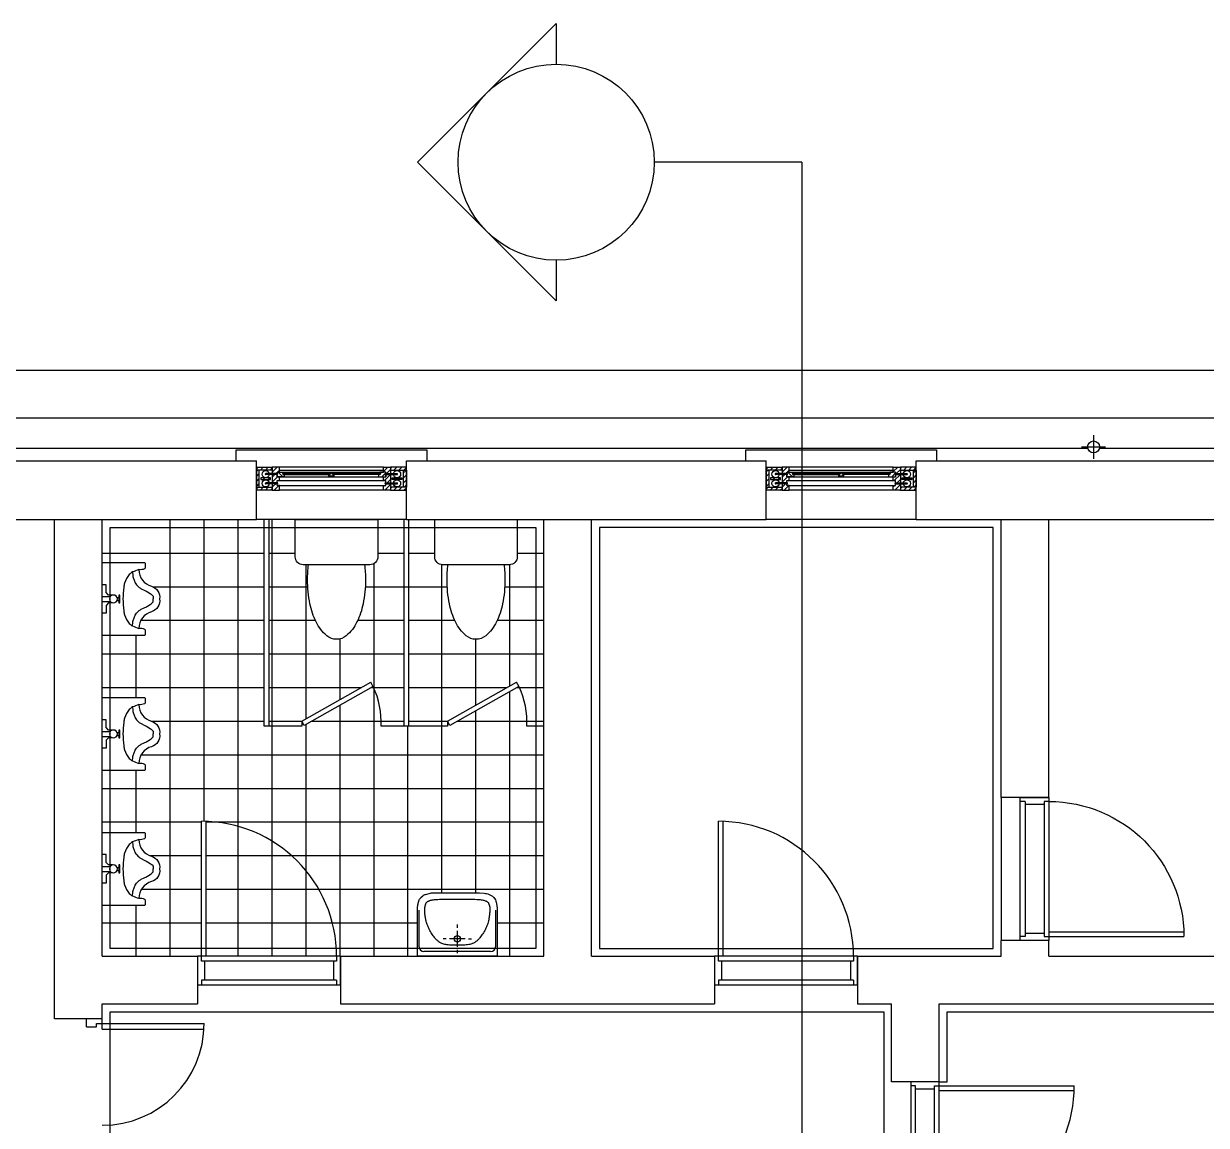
# Model space of a CAD drawing. Extents: x 216241 to 249881, y -129942 to -106182.
# Drawn here: x 243482 to 244878, y -110342 to -109041 of the extents above; entities that cross this region are included whole.
import ezdxf

# ---------------------------------------------------------------- set-up
doc = ezdxf.new("R2010")
doc.units = 0
doc.header["$LTSCALE"] = 50
doc.header["$MEASUREMENT"] = 0
doc.layers.get('0').update_dxf_attribs({"linetype": 'CONTINUOUS'})
doc.layers.add('h', color=5, linetype='CONTINUOUS')
pattern_1 = [(45, (249242.2005, -242910.6965), (-3.928862, 3.928862), [])]
pattern_2 = [(45, (249255.9505, -242910.6965), (-3.928862, 3.928862), [])]
pattern_3 = [(45, (250044.7005, -242910.6965), (-3.928862, 3.928862), [])]
pattern_4 = [(45, (250058.4505, -242910.6965), (-3.928862, 3.928862), [])]

# ---------------------------------------------------------------- blocks, each defined once
blk = doc.blocks.new('AP2-D108')
for p, q in [((25, 90), (25, 940)), ((55, 90), (55, 939.5)), ((0, 90), (0, -90)), ((25, 90), (0, 90)), ((55, 90), (25, 90)), ((25, 59.5), (25, 90)), ((875, 90), (55, 90)), ((900, 90), (875, 90)), ((875, 90), (875, 59.5)), ((900, -90), (900, 90)), ((45, 59.5), (25, 59.5)), ((875, 59.5), (45, 59.5)), ((45, -60.5), (45, 59.5)), ((875, 59.5), (855, 59.5)), ((855, 59.5), (855, -60.5)), ((25, -60.5), (25, -90)), ((875, -60.5), (25, -60.5)), ((875, -60.5), (875, -90)), ((0, -90), (25, -90)), ((25, -90), (875, -90)), ((875, -90), (900, -90))]:
    blk.add_line(p, q)
blk.add_arc((25, 90), 850, 0, 90)
blk = doc.blocks.new('AP2-T208')
for p, q in [((-90, -25), (-90, 0)), ((-15, 0), (-15, -50)), ((15, 0), (15, -50)), ((90, -25), (90, 0)), ((-40, -25), (-90, -25)), ((-25, -40), (-40, -25)), ((-25, -65), (-25, -40)), ((25, -40), (40, -25)), ((25, -65), (25, -40)), ((40, -25), (90, -25)), ((-25, -105), (25, -105)), ((-25, -110), (-25, -105)), ((25, -110), (-25, -110)), ((-10, -95), (-10, -105)), ((10, -95), (10, -105)), ((25, -105), (25, -110))]:
    blk.add_line(p, q)
blk.add_lwpolyline([(0, 0), (-110, 0), (-230, 0), (-230, -135), (-230, -265, 0.198912), (-225, -270), (-215, -270), (-195, -270, 0.198912), (-190, -265, 0.157252), (-185, -230, -0.337547), (-80, -310, 0.389909), (0, -360, 0.389909), (80, -310, -0.337547), (185, -230, 0.157252), (190, -265, 0.198912), (195, -270), (215, -270), (225, -270, 0.198912), (230, -265), (230, -135), (230, 0), (110, 0)], format="xyb", close=True)
for points in [[(-185, -230, -0.019564), (-170, -190, -0.037775), (-155, -170, -0.078156), (-100, -140, -0.008472), (-75, -135, -0.029725), (0, -130, -0.029725), (75, -135, -0.008472), (100, -140, -0.078156), (155, -170, -0.037775), (170, -190, -0.019564), (185, -230, 0.157252)], [(-170, -190), (-148.9, -191.8, -0.042834), (-135, -195), (-101.6, -207.8, -0.069019), (-90, -215), (-76.4, -228.6, -0.043799), (-65, -245), (-56, -262.7, 0.020072), (-45, -285), (-34.7, -302.1, 0.027483), (-25, -315), (-17.7, -319.4, 0.080612), (0, -320)], [(170, -190), (148.9, -191.8, 0.042834), (135, -195), (101.6, -207.8, 0.069019), (90, -215), (76.4, -228.6, 0.043799), (65, -245), (56, -262.7, -0.020072), (45, -285), (34.7, -302.1, -0.027483), (25, -315), (17.7, -319.4, -0.080612), (0, -320)]]:
    blk.add_lwpolyline(points, format="xyb")
blk.add_circle((0, -70), 25)
blk = doc.blocks.new('AP2-T103')
for p, q in [((10, -290), (10, -60)), ((40, -30), (460, -30)), ((250, -40), (250, -20)), ((250, -160), (250, -60)), ((490, -60), (490, -290)), ((180, -110), (160, -110)), ((200, -110), (300, -110)), ((320, -110), (340, -110)), ((250, -200), (250, -180))]:
    blk.add_line(p, q)
blk.add_lwpolyline([(0, 0), (250, 0), (500, 0), (500, -200), (500, -310), (499.3, -318.9, -0.017137), (495, -340), (489.5, -355, -0.051673), (480, -370), (467.5, -381.5, -0.068121), (450, -390), (419, -397.6, -0.041311), (390, -400), (250, -400), (110, -400), (81, -397.6, -0.037715), (50, -390), (32.5, -381.5, -0.078319), (20, -370), (10.5, -355, -0.057553), (5, -340), (0.7, -318.9, -0.041311), (0, -310), (0, -200)], format="xyb", close=True)
blk.add_lwpolyline([(126.7, -358.3), (116.2, -357.6), (107.1, -356.8), (99.3, -355.8), (92.6, -354.8), (86.9, -353.7), (82, -352.5), (77.8, -351.2), (74.2, -350), (70.9, -348.7), (68, -347.5), (65.5, -346.2), (63.2, -344.9), (61.3, -343.5), (59.5, -342.1), (58, -340.7), (56.7, -339.2), (55.5, -337.6), (54.5, -335.9), (53.5, -334.2), (52.7, -332.4), (52, -330.6), (51.3, -328.7), (50.6, -326.9), (50, -325), (49.4, -323.1), (48.8, -321.2), (48.2, -319.3), (47.6, -317.4), (47.1, -315.4), (46.6, -313.4), (46.2, -311.3), (45.8, -309.2), (45.6, -306.9), (45.4, -304.5), (45.2, -301.9), (45.2, -299.1), (45.2, -295.8), (45.4, -292.2), (45.6, -288), (45.8, -283.3), (46.2, -278), (46.6, -272.2), (47.2, -265.9), (47.9, -259.2), (48.8, -252.1), (49.8, -244.9), (51.1, -237.5), (52.5, -230), (54.2, -222.5), (56.1, -215), (58.3, -207.5), (60.7, -200), (63.4, -192.5), (66.4, -185), (69.7, -177.5), (73.3, -170), (77.2, -162.5), (81.4, -155.1), (85.7, -147.9), (90.1, -140.8), (94.6, -134.1), (99, -127.8), (103.3, -122), (107.5, -116.7), (111.5, -112), (115.2, -107.8), (118.9, -104.1), (122.4, -100.8), (125.9, -97.9), (129.4, -95.1), (133, -92.5), (136.7, -90), (140.5, -87.5), (144.6, -85.1), (148.9, -82.7), (153.6, -80.4), (158.8, -78.3), (164.4, -76.4), (170.7, -74.7), (177.5, -73.3), (185, -72.2), (193.2, -71.4), (201.8, -70.8), (210.9, -70.4), (220.4, -70.2), (230.1, -70.1), (240, -70), (250, -70), (260, -70), (269.9, -70.1), (279.6, -70.2), (289.1, -70.4), (298.2, -70.8), (306.8, -71.4), (315, -72.2), (322.5, -73.3), (329.3, -74.7), (335.6, -76.4), (341.2, -78.3), (346.4, -80.4), (351.1, -82.7), (355.4, -85.1), (359.5, -87.5), (363.3, -90), (367, -92.5), (370.6, -95.1), (374.1, -97.9), (377.6, -100.8), (381.1, -104.1), (384.8, -107.8), (388.5, -112), (392.5, -116.7), (396.7, -122), (401, -127.8), (405.4, -134.1), (409.9, -140.8), (414.3, -147.9), (418.6, -155.1), (422.8, -162.5), (426.7, -170), (430.3, -177.5), (433.6, -184.9), (436.6, -192.3), (439.3, -199.6), (441.7, -206.7), (443.9, -213.6), (445.8, -220.3), (447.5, -226.7), (448.9, -232.8), (450.2, -238.6), (451.2, -244.2), (452.1, -249.6), (452.8, -254.8), (453.4, -259.9), (453.8, -265), (454.2, -270), (454.4, -275), (454.6, -279.9), (454.8, -284.8), (454.8, -289.5), (454.8, -294), (454.6, -298.2), (454.4, -302.2), (454.2, -305.8), (453.8, -309.1), (453.4, -312), (452.9, -314.6), (452.4, -317), (451.8, -319.2), (451.2, -321.2), (450.6, -323.1), (450, -325), (449.4, -326.9), (448.7, -328.7), (448, -330.6), (447.3, -332.4), (446.5, -334.2), (445.5, -335.9), (444.5, -337.6), (443.3, -339.2), (442, -340.7), (440.5, -342.1), (438.7, -343.5), (436.8, -344.9), (434.5, -346.2), (432, -347.5), (429.1, -348.7), (425.8, -350), (422.2, -351.2), (418, -352.5), (413.1, -353.7), (407.4, -354.8), (400.7, -355.8), (392.9, -356.8), (383.8, -357.6), (373.3, -358.3), (361.3, -358.9), (348, -359.3), (333.4, -359.6), (317.9, -359.8), (301.6, -359.9), (284.7, -360), (267.5, -360), (250, -360), (232.5, -360), (215.3, -360), (198.4, -359.9), (182.1, -359.8), (166.6, -359.6), (152, -359.3), (138.7, -358.9)], close=True)
blk.add_circle((250, -110), 20)
for centre, start, end in [((40, -60), 90, 180), ((460, -60), 0, 90)]:
    blk.add_arc(centre, 30, start, end)
blk = doc.blocks.new('aera')
at = {"layer": 'h'}
h = blk.add_hatch(dxfattribs=at)
h.set_pattern_fill('ANSI31', color=256, scale=1.75, angle=360, style=0)
h.set_pattern_definition([(45, (249242.2005, -242914.7733), (-3.928862, 3.928862), [])])
h.paths.add_polyline_path([(271044.9, -261558.8), (271044.9, -261563.3), (271019.9, -261563.3), (271019.9, -261558.8)])
h = blk.add_hatch(dxfattribs=at)
h.set_pattern_fill('ANSI31', color=256, scale=1.75, angle=360, style=0)
h.set_pattern_definition(pattern_1)
h.paths.add_polyline_path([(271024.4, -261563.3), (271019.9, -261563.3), (271019.9, -261590.5), (271024.4, -261590.5)])
h = blk.add_hatch(dxfattribs=at)
h.set_pattern_fill('ANSI31', color=256, scale=1.75, angle=360, style=0)
h.set_pattern_definition([(45, (304461.682, -277986.8), (-3.92886205, 3.92886205), [])])
h.paths.add_polyline_path([(271052.4, -261566.5), (271056.1, -261566.5), (271056.1, -261558.8), (271052.4, -261558.8), (271044.9, -261558.8), (271044.9, -261595), (271056.1, -261595), (271056.1, -261587.5), (271052.4, -261587.5), (271052.4, -261580), (271056.1, -261580), (271056.1, -261574), (271052.4, -261574)])
h = blk.add_hatch(dxfattribs=at)
h.set_pattern_fill('ANSI31', color=256, scale=1.75, angle=270, style=0)
h.set_pattern_definition([(315, (289410.171, -239312.3856), (3.928862, 3.928862), [])])
h.paths.add_polyline_path([(271061.4, -261570.3), (271063.6, -261570.3), (271063.6, -261574), (271052.4, -261574), (271052.4, -261566.5), (271061.4, -261566.5), (271061.4, -261568.3), (271061.4, -261569)])
h = blk.add_hatch(dxfattribs=at)
h.set_pattern_fill('ANSI31', color=256, scale=1.75, angle=360, style=0)
h.set_pattern_definition([(225, (263556.104, -277717.9024), (3.928862, -3.928862), [])])
h.paths.add_polyline_path([(271135.7, -261567.8), (271140.2, -261567.8), (271141.7, -261568.4), (271141.7, -261569), (271140, -261569), (271140, -261570.3), (271141.7, -261570.3), (271141.7, -261572.8), (271134.2, -261572.8), (271134.2, -261570.3), (271136, -261570.3), (271136, -261569), (271134.2, -261569), (271134.2, -261568.4)])
h = blk.add_hatch(dxfattribs=at)
h.set_pattern_fill('ANSI31', color=256, scale=1.75, angle=270, style=0)
h.set_pattern_definition([(225, (252865.7963, -239312.3856), (-3.928862, 3.928862), [])])
h.paths.add_polyline_path([(271214.6, -261570.3), (271212.4, -261570.3), (271212.4, -261574), (271223.6, -261574), (271223.6, -261566.5), (271214.6, -261566.5), (271214.6, -261568.3), (271214.6, -261569)])
h = blk.add_hatch(dxfattribs=at)
h.set_pattern_fill('ANSI31', color=256, scale=1.75, angle=360, style=0)
h.set_pattern_definition([(45, (304407.932, -277986.8), (-3.92886205, 3.92886205), [])])
h.paths.add_polyline_path([(271223.6, -261566.5), (271219.9, -261566.5), (271219.9, -261558.8), (271223.6, -261558.8), (271231.1, -261558.8), (271231.1, -261595), (271219.9, -261595), (271219.9, -261587.5), (271223.6, -261587.5), (271223.6, -261580), (271219.9, -261580), (271219.9, -261574), (271223.6, -261574)])
h = blk.add_hatch(dxfattribs=at)
h.set_pattern_fill('ANSI31', color=256, scale=1.75, angle=360, style=0)
h.set_pattern_definition([(45, (249255.9505, -242914.7733), (-3.928862, 3.928862), [])])
h.paths.add_polyline_path([(271231.1, -261558.8), (271231.1, -261563.3), (271256.1, -261563.3), (271256.1, -261558.8)])
h = blk.add_hatch(dxfattribs=at)
h.set_pattern_fill('ANSI31', color=256, scale=1.75, angle=360, style=0)
h.set_pattern_definition(pattern_2)
h.paths.add_polyline_path([(271251.6, -261563.3), (271256.1, -261563.3), (271256.1, -261590.5), (271251.6, -261590.5)])
h = blk.add_hatch(dxfattribs=at)
h.set_pattern_fill('ANSI31', color=256, scale=1.75, angle=360, style=0)
h.set_pattern_definition([(45, (250044.7005, -242914.7733), (-3.928862, 3.928862), [])])
h.paths.add_polyline_path([(271847.4, -261558.8), (271847.4, -261563.3), (271822.4, -261563.3), (271822.4, -261558.8)])
h = blk.add_hatch(dxfattribs=at)
h.set_pattern_fill('ANSI31', color=256, scale=1.75, angle=360, style=0)
h.set_pattern_definition(pattern_3)
h.paths.add_polyline_path([(271826.9, -261563.3), (271822.4, -261563.3), (271822.4, -261590.5), (271826.9, -261590.5)])
h = blk.add_hatch(dxfattribs=at)
h.set_pattern_fill('ANSI31', color=256, scale=1.75, angle=360, style=0)
h.set_pattern_definition([(45, (305264.182, -277986.8), (-3.92886205, 3.92886205), [])])
h.paths.add_polyline_path([(271854.9, -261566.5), (271858.6, -261566.5), (271858.6, -261558.8), (271854.9, -261558.8), (271847.4, -261558.8), (271847.4, -261595), (271858.6, -261595), (271858.6, -261587.5), (271854.9, -261587.5), (271854.9, -261580), (271858.6, -261580), (271858.6, -261574), (271854.9, -261574)])
h = blk.add_hatch(dxfattribs=at)
h.set_pattern_fill('ANSI31', color=256, scale=1.75, angle=270, style=0)
h.set_pattern_definition([(315, (290212.671, -239312.3856), (3.928862, 3.928862), [])])
h.paths.add_polyline_path([(271863.9, -261570.3), (271866.1, -261570.3), (271866.1, -261574), (271854.9, -261574), (271854.9, -261566.5), (271863.9, -261566.5), (271863.9, -261568.3), (271863.9, -261569)])
h = blk.add_hatch(dxfattribs=at)
h.set_pattern_fill('ANSI31', color=256, scale=1.75, angle=360, style=0)
h.set_pattern_definition([(225, (264358.604, -277717.9024), (3.928862, -3.928862), [])])
h.paths.add_polyline_path([(271938.2, -261567.8), (271942.7, -261567.8), (271944.2, -261568.4), (271944.2, -261569), (271942.5, -261569), (271942.5, -261570.3), (271944.2, -261570.3), (271944.2, -261572.8), (271936.7, -261572.8), (271936.7, -261570.3), (271938.5, -261570.3), (271938.5, -261569), (271936.7, -261569), (271936.7, -261568.4)])
h = blk.add_hatch(dxfattribs=at)
h.set_pattern_fill('ANSI31', color=256, scale=1.75, angle=270, style=0)
h.set_pattern_definition([(225, (253668.2963, -239312.3856), (-3.928862, 3.928862), [])])
h.paths.add_polyline_path([(272017.1, -261570.3), (272014.9, -261570.3), (272014.9, -261574), (272026.1, -261574), (272026.1, -261566.5), (272017.1, -261566.5), (272017.1, -261568.3), (272017.1, -261569)])
h = blk.add_hatch(dxfattribs=at)
h.set_pattern_fill('ANSI31', color=256, scale=1.75, angle=360, style=0)
h.set_pattern_definition([(45, (305210.432, -277986.8), (-3.92886205, 3.92886205), [])])
h.paths.add_polyline_path([(272026.1, -261566.5), (272022.4, -261566.5), (272022.4, -261558.8), (272026.1, -261558.8), (272033.6, -261558.8), (272033.6, -261595), (272022.4, -261595), (272022.4, -261587.5), (272026.1, -261587.5), (272026.1, -261580), (272022.4, -261580), (272022.4, -261574), (272026.1, -261574)])
h = blk.add_hatch(dxfattribs=at)
h.set_pattern_fill('ANSI31', color=256, scale=1.75, angle=360, style=0)
h.set_pattern_definition([(45, (250058.4505, -242914.7733), (-3.928862, 3.928862), [])])
h.paths.add_polyline_path([(272033.6, -261558.8), (272033.6, -261563.3), (272058.6, -261563.3), (272058.6, -261558.8)])
h = blk.add_hatch(dxfattribs=at)
h.set_pattern_fill('ANSI31', color=256, scale=1.75, angle=360, style=0)
h.set_pattern_definition(pattern_4)
h.paths.add_polyline_path([(272054.1, -261563.3), (272058.6, -261563.3), (272058.6, -261590.5), (272054.1, -261590.5)])
h = blk.add_hatch(dxfattribs=at)
h.set_pattern_fill('ANSI31', color=256, scale=1.75, angle=360, style=0)
h.set_pattern_definition([(45, (249242.2005, -242946.5233), (-3.928862, 3.928862), [])])
h.paths.add_polyline_path([(271044.9, -261590.5), (271044.9, -261595), (271019.9, -261595), (271019.9, -261590.5)])
h = blk.add_hatch(dxfattribs=at)
h.set_pattern_fill('ANSI31', color=256, scale=1.75, angle=360, style=0)
h.set_pattern_definition(pattern_1)
h.paths.add_polyline_path([(271026.9, -261575.8), (271026.9, -261578.3), (271042.4, -261578.3), (271042.4, -261575.8)])
h = blk.add_hatch(dxfattribs=at)
h.set_pattern_fill('ANSI31', color=256, scale=1.75, angle=360, style=0)
h.set_pattern_definition([(45, (249255.9505, -242946.5233), (-3.928862, 3.928862), [])])
h.paths.add_polyline_path([(271231.1, -261590.5), (271231.1, -261595), (271256.1, -261595), (271256.1, -261590.5)])
h = blk.add_hatch(dxfattribs=at)
h.set_pattern_fill('ANSI31', color=256, scale=1.75, angle=360, style=0)
h.set_pattern_definition(pattern_2)
h.paths.add_polyline_path([(271249.1, -261575.8), (271249.1, -261578.3), (271233.6, -261578.3), (271233.6, -261575.8)])
h = blk.add_hatch(dxfattribs=at)
h.set_pattern_fill('ANSI31', color=256, scale=1.75, angle=360, style=0)
h.set_pattern_definition([(45, (250044.7005, -242946.5233), (-3.928862, 3.928862), [])])
h.paths.add_polyline_path([(271847.4, -261590.5), (271847.4, -261595), (271822.4, -261595), (271822.4, -261590.5)])
h = blk.add_hatch(dxfattribs=at)
h.set_pattern_fill('ANSI31', color=256, scale=1.75, angle=360, style=0)
h.set_pattern_definition(pattern_3)
h.paths.add_polyline_path([(271829.4, -261575.8), (271829.4, -261578.3), (271844.9, -261578.3), (271844.9, -261575.8)])
h = blk.add_hatch(dxfattribs=at)
h.set_pattern_fill('ANSI31', color=256, scale=1.75, angle=360, style=0)
h.set_pattern_definition([(45, (250058.4505, -242946.5233), (-3.928862, 3.928862), [])])
h.paths.add_polyline_path([(272033.6, -261590.5), (272033.6, -261595), (272058.6, -261595), (272058.6, -261590.5)])
h = blk.add_hatch(dxfattribs=at)
h.set_pattern_fill('ANSI31', color=256, scale=1.75, angle=360, style=0)
h.set_pattern_definition(pattern_4)
h.paths.add_polyline_path([(272051.6, -261575.8), (272051.6, -261578.3), (272036.1, -261578.3), (272036.1, -261575.8)])
for p, q in [((269062.4, -261406.3), (274189.9, -261406.3)), ((269137.4, -261481.3), (274162.4, -261481.3)), ((272337.7, -261508.2), (272337.7, -261545.7)), ((272318.9, -261526.9), (272356.4, -261526.9)), ((271019.9, -261641.3), (271019.9, -261548.8)), ((271256.1, -261641.3), (271256.1, -261548.8)), ((271822.4, -261641.3), (271822.4, -261548.8)), ((272058.6, -261641.3), (272058.6, -261548.8)), ((271052.4, -261569), (271034.6, -261569)), ((271052.4, -261570.5), (271034.6, -261570.5)), ((271052.4, -261574), (271223.6, -261574)), ((271219.9, -261558.8), (271056.1, -261558.8)), ((271056.1, -261563.5), (271219.9, -261563.5)), ((271061.4, -261566.5), (271219.9, -261566.5)), ((271223.6, -261569), (271241.4, -261569)), ((271223.6, -261570.5), (271241.4, -261570.5)), ((271854.9, -261569), (271837.1, -261569)), ((271854.9, -261570.5), (271837.1, -261570.5)), ((271854.9, -261574), (272026.1, -261574)), ((272022.4, -261558.8), (271858.6, -261558.8)), ((271858.6, -261563.5), (272022.4, -261563.5)), ((271863.9, -261566.5), (272022.4, -261566.5)), ((272026.1, -261569), (272043.9, -261569)), ((272026.1, -261570.5), (272043.9, -261570.5)), ((271052.4, -261583.5), (271034.6, -261583.5)), ((271052.4, -261585), (271034.6, -261585)), ((271052.4, -261580), (271223.6, -261580)), ((271056.1, -261587.5), (271221.9, -261587.5)), ((271223.6, -261583.5), (271241.4, -261583.5)), ((271223.6, -261585), (271241.4, -261585)), ((271256.1, -261588.9), (271256.1, -261590.5)), ((271854.9, -261583.5), (271837.1, -261583.5)), ((271854.9, -261585), (271837.1, -261585)), ((271854.9, -261580), (272026.1, -261580)), ((271858.6, -261587.5), (272024.4, -261587.5)), ((272026.1, -261583.5), (272043.9, -261583.5)), ((272026.1, -261585), (272043.9, -261585)), ((272058.6, -261588.9), (272058.6, -261590.5)), ((271219.9, -261595), (271056.1, -261595)), ((272022.4, -261595), (271858.6, -261595)), ((270702.4, -262427.3), (270702.4, -261641.3)), ((270777.4, -262328.8), (270777.4, -261641.3)), ((270884.3, -262328.8), (270884.3, -261641.3)), ((270937.7, -262116.3), (270937.7, -261641.3)), ((270991.2, -262328.8), (270991.2, -261641.3)), ((271256.1, -261641.3), (271019.9, -261641.3)), ((271032.4, -261958.8), (271032.4, -261641.3)), ((271032.4, -261966.3), (271032.4, -261641.3)), ((271039.9, -261966.3), (271039.9, -261641.3)), ((271044.7, -262328.8), (271044.7, -261641.3)), ((271252.4, -261958.8), (271252.4, -261641.3)), ((271252.4, -261966.3), (271252.4, -261641.3)), ((271259.9, -261966.3), (271259.9, -261641.3)), ((271259.9, -261958.8), (271259.9, -261641.3)), ((271472.4, -262328.8), (271472.4, -261641.3)), ((271547.4, -262328.8), (271547.4, -261641.3)), ((272058.6, -261641.3), (271822.4, -261641.3)), ((272192.4, -262078.8), (272192.4, -261641.3)), ((272267.4, -262078.8), (272267.4, -261641.3)), ((270777.4, -261694.2), (271032.4, -261694.2)), ((271039.9, -261694.2), (271081.1, -261694.2)), ((271211.1, -261694.2), (271252.4, -261694.2)), ((271259.9, -261694.2), (271300.6, -261694.2)), ((271430.6, -261694.2), (271472.4, -261694.2)), ((271098.1, -261954.9), (271098.1, -261712.3)), ((271190.2, -261712.3), (271102, -261712.3)), ((271205.1, -262328.8), (271205.1, -261710.5)), ((271312, -262228.8), (271312, -261712.3)), ((271410.2, -261712.3), (271322, -261712.3)), ((271418.9, -261903.3), (271418.9, -261712.3)), ((270857.1, -261747.1), (271032.4, -261747.1)), ((271039.9, -261747.1), (271100.8, -261747.1)), ((271191.4, -261747.1), (271320.3, -261747.1)), ((271410.9, -261747.1), (271472.4, -261747.1)), ((270837.9, -261799.9), (271032.4, -261799.9)), ((271039.9, -261799.9), (271112.7, -261799.9)), ((271179.5, -261799.9), (271252.4, -261799.9)), ((271259.9, -261799.9), (271332.2, -261799.9)), ((271399, -261799.9), (271472.4, -261799.9)), ((270830.8, -261921.3), (270830.8, -261823.8)), ((271151.6, -261924.7), (271151.6, -261829.2)), ((271365.4, -261933.6), (271365.4, -261829.8)), ((270777.4, -261852.8), (271032.4, -261852.8)), ((271039.9, -261852.8), (271252.4, -261852.8)), ((271259.9, -261852.8), (271472.4, -261852.8)), ((270777.4, -261905.7), (271032.4, -261905.7)), ((271039.9, -261905.7), (271185.2, -261905.7)), ((271200.5, -261905.7), (271252.4, -261905.7)), ((271259.9, -261905.7), (271414.7, -261905.7)), ((271429.9, -261905.7), (271472.4, -261905.7)), ((271418.9, -262328.8), (271418.9, -261911.9)), ((271151.6, -262328.8), (271151.6, -261933.3)), ((271365.4, -262228.8), (271365.4, -261942.2)), ((270854.2, -261958.6), (271032.4, -261958.6)), ((271039.9, -261958.6), (271091.7, -261958.6)), ((271098.1, -262328.8), (271098.1, -261963.5)), ((271106.9, -261958.6), (271252.4, -261958.6)), ((271259.9, -261958.6), (271321.1, -261958.6)), ((271336.4, -261958.6), (271472.4, -261958.6)), ((271258.5, -262328.8), (271258.5, -261966.3)), ((270838.5, -262011.5), (271472.4, -262011.5)), ((270830.8, -262133.8), (270830.8, -262036.3)), ((270777.4, -262064.4), (271472.4, -262064.4)), ((272267.4, -262078.8), (272192.4, -262078.8)), ((272192.4, -262078.8), (272192.4, -262303.8)), ((270777.4, -262117.2), (270933.6, -262117.2)), ((270941.1, -262117.2), (271472.4, -262117.2)), ((270851.5, -262170.1), (270933.6, -262170.1)), ((270941.1, -262170.1), (271472.4, -262170.1)), ((270839.1, -262223), (270933.6, -262223)), ((270941.1, -262223), (271472.4, -262223)), ((270830.8, -262328.8), (270830.8, -262248.8)), ((270777.4, -262275.9), (270933.6, -262275.9)), ((270941.1, -262275.9), (271273.7, -262275.9)), ((271398.3, -262275.9), (271472.4, -262275.9)), ((272192.4, -262328.8), (272192.4, -262303.8)), ((272267.4, -262303.8), (272192.4, -262303.8)), ((272267.4, -262328.8), (272267.4, -262303.8)), ((270777.4, -262328.8), (270927.4, -262328.8)), ((270927.4, -262328.8), (270927.4, -262403.8)), ((271152.4, -262328.8), (271152.4, -262403.8)), ((271152.4, -262328.8), (271472.4, -262328.8)), ((271547.4, -262328.8), (271741.1, -262328.8)), ((271741.1, -262328.8), (271741.1, -262403.8)), ((271966.1, -262328.8), (271966.1, -262403.8)), ((271966.1, -262328.8), (272192.4, -262328.8)), ((272267.4, -262328.8), (273257.4, -262328.8)), ((270777.4, -262403.8), (270927.4, -262403.8)), ((270777.4, -262427.3), (270777.4, -262403.8)), ((271152.4, -262403.8), (271741.1, -262403.8)), ((271966.1, -262403.8), (272019.9, -262403.8)), ((272019.9, -262526.3), (272019.9, -262403.8)), ((272094.9, -262403.8), (273373.6, -262403.8)), ((272094.9, -262526.3), (272094.9, -262403.8)), ((270777.4, -262427.3), (270702.4, -262427.3)), ((270752.4, -262439.8), (270752.4, -262427.3)), ((270777.4, -262427.3), (270752.4, -262427.3)), ((270777.4, -262434.6), (270777.4, -262427.3)), ((272107.4, -262416.3), (273373.6, -262416.3)), ((272107.4, -262526.3), (272107.4, -262416.3)), ((270752.4, -262439.8), (270768.4, -262439.8)), ((270768.4, -262439.8), (270768.4, -262434.6)), ((270768.4, -262434.6), (270777.4, -262434.6)), ((270777.4, -262443.4), (270777.4, -262434.6)), ((270777.4, -262434.6), (270937.7, -262434.6)), ((270777.4, -262443.4), (270937.4, -262443.4)), ((272094.9, -262526.3), (272019.9, -262526.3)), ((272094.9, -262526.3), (272107.4, -262526.3))]:
    blk.add_line(p, q, dxfattribs=at)
for points in [[(270141.8, -261528.8), (272328.5, -261528.8)], [(270988, -261548.8), (270988, -261531.3), (271288, -261531.3), (271288, -261548.8)], [(271790.5, -261548.8), (271790.5, -261531.3), (272090.5, -261531.3), (272090.5, -261548.8)], [(272346.9, -261528.8), (273899, -261528.8)], [(270469.9, -261548.8), (271019.9, -261548.8)], [(271256.1, -261548.8), (271822.4, -261548.8)], [(272058.6, -261548.8), (272881.1, -261548.8)], [(271052.4, -261566.5), (271056.1, -261566.5), (271056.1, -261558.8), (271052.4, -261558.8), (271044.9, -261558.8), (271044.9, -261595), (271056.1, -261595), (271056.1, -261587.5), (271052.4, -261587.5), (271052.4, -261580), (271056.1, -261580), (271056.1, -261574), (271052.4, -261574), (271052.4, -261566.5)], [(271052.4, -261571.3), (271052.4, -261574)], [(271052.4, -261571.3), (271052.4, -261574)], [(271135.7, -261567.8), (271140.2, -261567.8), (271141.7, -261568.4), (271141.7, -261569), (271140, -261569), (271140, -261570.3), (271141.7, -261570.3), (271141.7, -261572.8), (271134.2, -261572.8), (271134.2, -261570.3), (271136, -261570.3), (271136, -261569), (271134.2, -261569), (271134.2, -261568.4), (271135.7, -261567.8)], [(271223.6, -261566.5), (271219.9, -261566.5), (271219.9, -261558.8), (271223.6, -261558.8), (271231.1, -261558.8), (271231.1, -261595), (271219.9, -261595), (271219.9, -261587.5), (271223.6, -261587.5), (271223.6, -261580), (271219.9, -261580), (271219.9, -261574), (271223.6, -261574), (271223.6, -261566.5)], [(271223.6, -261571.3), (271223.6, -261574)], [(271854.9, -261566.5), (271858.6, -261566.5), (271858.6, -261558.8), (271854.9, -261558.8), (271847.4, -261558.8), (271847.4, -261595), (271858.6, -261595), (271858.6, -261587.5), (271854.9, -261587.5), (271854.9, -261580), (271858.6, -261580), (271858.6, -261574), (271854.9, -261574), (271854.9, -261566.5)], [(271854.9, -261571.3), (271854.9, -261574)], [(271854.9, -261571.3), (271854.9, -261574)], [(271938.2, -261567.8), (271942.7, -261567.8), (271944.2, -261568.4), (271944.2, -261569), (271942.5, -261569), (271942.5, -261570.3), (271944.2, -261570.3), (271944.2, -261572.8), (271936.7, -261572.8), (271936.7, -261570.3), (271938.5, -261570.3), (271938.5, -261569), (271936.7, -261569), (271936.7, -261568.4), (271938.2, -261567.8)], [(272026.1, -261566.5), (272022.4, -261566.5), (272022.4, -261558.8), (272026.1, -261558.8), (272033.6, -261558.8), (272033.6, -261595), (272022.4, -261595), (272022.4, -261587.5), (272026.1, -261587.5), (272026.1, -261580), (272022.4, -261580), (272022.4, -261574), (272026.1, -261574), (272026.1, -261566.5)], [(272026.1, -261571.3), (272026.1, -261574)], [(270469.9, -261641.3), (271019.9, -261641.3)], [(271256.1, -261641.3), (271822.4, -261641.3)], [(272058.6, -261641.3), (272881.1, -261641.3)], [(271203.6, -261903.9), (271095, -261965.3), (271091.3, -261958.8), (271200.1, -261897.3)], [(271433.1, -261903.9), (271324.5, -261965.3), (271320.8, -261958.8), (271429.6, -261897.3)], [(271039.9, -261958.8), (271091.3, -261958.8), (271091.3, -261966.3), (271032.4, -261966.3)], [(271259.9, -261966.3), (271216.3, -261966.3), (271216.3, -261958.8), (271252.4, -261958.8)], [(271259.9, -261958.8), (271320.8, -261958.8), (271320.8, -261966.3), (271252.4, -261966.3)], [(271472.4, -261966.3), (271445.8, -261966.3), (271445.8, -261958.8), (271472.4, -261958.8)], [(270789.9, -262416.3), (272007.4, -262416.3), (272007.4, -263733.8), (271564.9, -263733.8), (271564.9, -262783.8)], [(271564.9, -262783.8), (270789.9, -262783.8), (270789.9, -262416.3)]]:
    blk.add_lwpolyline(points, dxfattribs=at)
for points in [[(271044.9, -261558.8), (271044.9, -261563.3), (271019.9, -261563.3), (271019.9, -261558.8)], [(271024.4, -261563.3), (271019.9, -261563.3), (271019.9, -261590.5), (271024.4, -261590.5)], [(271061.4, -261570.3), (271063.6, -261570.3), (271063.6, -261574), (271052.4, -261574), (271052.4, -261566.5), (271061.4, -261566.5), (271061.4, -261568.3), (271061.4, -261569)], [(271063.6, -261569), (271061.4, -261569), (271061.4, -261566.5)], [(271136, -261570.3), (271136, -261569), (271061.4, -261569), (271061.4, -261570.3)], [(271140, -261570.3), (271140, -261569), (271214.6, -261569), (271214.6, -261570.3)], [(271214.6, -261570.3), (271212.4, -261570.3), (271212.4, -261574), (271223.6, -261574), (271223.6, -261566.5), (271214.6, -261566.5), (271214.6, -261568.3), (271214.6, -261569)], [(271212.4, -261569), (271214.6, -261569), (271214.6, -261566.5)], [(271231.1, -261558.8), (271231.1, -261563.3), (271256.1, -261563.3), (271256.1, -261558.8)], [(271251.6, -261563.3), (271256.1, -261563.3), (271256.1, -261590.5), (271251.6, -261590.5)], [(271847.4, -261558.8), (271847.4, -261563.3), (271822.4, -261563.3), (271822.4, -261558.8)], [(271826.9, -261563.3), (271822.4, -261563.3), (271822.4, -261590.5), (271826.9, -261590.5)], [(271863.9, -261570.3), (271866.1, -261570.3), (271866.1, -261574), (271854.9, -261574), (271854.9, -261566.5), (271863.9, -261566.5), (271863.9, -261568.3), (271863.9, -261569)], [(271866.1, -261569), (271863.9, -261569), (271863.9, -261566.5)], [(271938.5, -261570.3), (271938.5, -261569), (271863.9, -261569), (271863.9, -261570.3)], [(271942.5, -261570.3), (271942.5, -261569), (272017.1, -261569), (272017.1, -261570.3)], [(272017.1, -261570.3), (272014.9, -261570.3), (272014.9, -261574), (272026.1, -261574), (272026.1, -261566.5), (272017.1, -261566.5), (272017.1, -261568.3), (272017.1, -261569)], [(272014.9, -261569), (272017.1, -261569), (272017.1, -261566.5)], [(272033.6, -261558.8), (272033.6, -261563.3), (272058.6, -261563.3), (272058.6, -261558.8)], [(272054.1, -261563.3), (272058.6, -261563.3), (272058.6, -261590.5), (272054.1, -261590.5)], [(271044.9, -261590.5), (271044.9, -261595), (271019.9, -261595), (271019.9, -261590.5)], [(271026.9, -261575.8), (271026.9, -261578.3), (271042.4, -261578.3), (271042.4, -261575.8)], [(271231.1, -261590.5), (271231.1, -261595), (271256.1, -261595), (271256.1, -261590.5)], [(271249.1, -261575.8), (271249.1, -261578.3), (271233.6, -261578.3), (271233.6, -261575.8)], [(271847.4, -261590.5), (271847.4, -261595), (271822.4, -261595), (271822.4, -261590.5)], [(271829.4, -261575.8), (271829.4, -261578.3), (271844.9, -261578.3), (271844.9, -261575.8)], [(272033.6, -261590.5), (272033.6, -261595), (272058.6, -261595), (272058.6, -261590.5)], [(272051.6, -261575.8), (272051.6, -261578.3), (272036.1, -261578.3), (272036.1, -261575.8)], [(270789.9, -261653.8), (271459.9, -261653.8), (271459.9, -262316.3), (270789.9, -262316.3)], [(271559.9, -262316.3), (272179.9, -262316.3), (272179.9, -261653.8), (271559.9, -261653.8)]]:
    blk.add_lwpolyline(points, close=True, dxfattribs=at)
for points in [[(271211.1, -261699.8, -0.414214), (271198.6, -261712.3), (271190.2, -261712.3, -0.030972), (271191.7, -261736.1, -0.04973), (271187.9, -261774, -0.063545), (271178.3, -261802.4, -0.103528), (271161.5, -261824.2, -0.178243), (271146.1, -261829.8, -0.178243), (271130.8, -261824.2, -0.103528), (271113.9, -261802.4, -0.063545), (271104.3, -261774, -0.04973), (271100.5, -261736.1, -0.030972), (271102, -261712.3), (271093.6, -261712.3, -0.414214), (271081.1, -261699.8), (271081.1, -261641.3), (271211.1, -261641.3)], [(271430.6, -261699.8, -0.414214), (271418.1, -261712.3), (271409.7, -261712.3, -0.030972), (271411.2, -261736.1, -0.04973), (271407.4, -261774, -0.063545), (271397.8, -261802.4, -0.103528), (271380.9, -261824.2, -0.178243), (271365.6, -261829.8, -0.178243), (271350.2, -261824.2, -0.103528), (271333.4, -261802.4, -0.063545), (271323.8, -261774, -0.04973), (271320, -261736.1, -0.030972), (271321.5, -261712.3), (271313.1, -261712.3, -0.414214), (271300.6, -261699.8), (271300.6, -261641.3), (271430.6, -261641.3)]]:
    blk.add_lwpolyline(points, format="xyb", close=True, dxfattribs=at)
for centre, radius in [((272337.7, -261526.9), 9.38), ((271034.6, -261569.8), 5.62), ((271241.4, -261569.8), 5.62), ((271837.1, -261569.8), 5.62), ((272043.9, -261569.8), 5.62), ((271034.6, -261584.3), 5.62), ((271241.4, -261584.3), 5.62), ((271837.1, -261584.3), 5.62), ((272043.9, -261584.3), 5.62)]:
    blk.add_circle(centre, radius, dxfattribs=at)
for centre, radius, start, end in [((271034.6, -261569.8), 0.75, 90, 270), ((271052.4, -261569.8), 1.25, 270, 90), ((271223.6, -261569.8), 1.25, 90, 270), ((271241.4, -261569.8), 0.75, 270, 90), ((271837.1, -261569.8), 0.75, 90, 270), ((271854.9, -261569.8), 1.25, 270, 90), ((272026.1, -261569.8), 1.25, 90, 270), ((272043.9, -261569.8), 0.75, 270, 90), ((271034.6, -261584.3), 0.75, 90, 270), ((271052.4, -261584.3), 1.25, 270, 90), ((271223.6, -261584.3), 1.25, 90, 270), ((271241.4, -261584.3), 0.75, 270, 90), ((271837.1, -261584.3), 0.75, 90, 270), ((271854.9, -261584.3), 1.25, 270, 90), ((272026.1, -261584.3), 1.25, 90, 270), ((272043.9, -261584.3), 0.75, 270, 90), ((271091.3, -261958.8), 125, 0, 29.4759), ((271320.8, -261958.8), 125, 0, 29.4759), ((270777.4, -262434.6), 160.3, 270, 0)]:
    blk.add_arc(centre, radius, start, end, dxfattribs=at)
at = {"layer": 'h', "yscale": 0.25, "zscale": 0.25}
for name, p, xscale, rotation in [('AP2-T208', (270777.4, -261766.3), -0.25, 90), ('AP2-T208', (270777.4, -261978.8), -0.25, 90), ('AP2-D108', (272244.9, -262303.8), -0.25, 270), ('AP2-T208', (270777.4, -262191.3), -0.25, 90), ('AP2-T103', (271398.7, -262328.8), 0.25, 180), ('AP2-D108', (272072.4, -262526.3), 0.25, 270), ('AP2-D108', (272072.4, -262526.3), 0.25, 270)]:
    blk.add_blockref(name, p, dxfattribs=dict(at, xscale=xscale, rotation=rotation))
at = {"layer": 'h', "xscale": 0.25, "yscale": 0.25, "zscale": 0.25}
for p in [(270927.4, -262351.3), (271741.1, -262351.3)]:
    blk.add_blockref('AP2-D108', p, dxfattribs=at)

msp = doc.modelspace()

# ---------------------------------------------------------------- linework, layer by layer
for p, q in [((243946.8674, -109204.79257), (244110.51211, -109041.14786)), ((244110.51211, -109041.14786), (244110.51211, -109089.07829)), ((243946.8674, -109204.79257), (244110.51211, -109368.43728)), ((244400.38836, -109204.79257), (244226.2264, -109204.79257)), ((244400.38836, -109204.79257), (244400.38836, -111745.89203)), ((244110.51211, -109320.50686), (244110.51211, -109368.43728))]:
    msp.add_line(p, q)
msp.add_circle((244110.51211, -109204.79257), 115.71429)

# ---------------------------------------------------------------- block references
at = {"layer": 'h', "xscale": 0.75, "yscale": 0.75, "zscale": 0.75}
msp.add_blockref('aera', (40491.66571, 86604.26481), dxfattribs=at)

doc.saveas('drawing.dxf')
